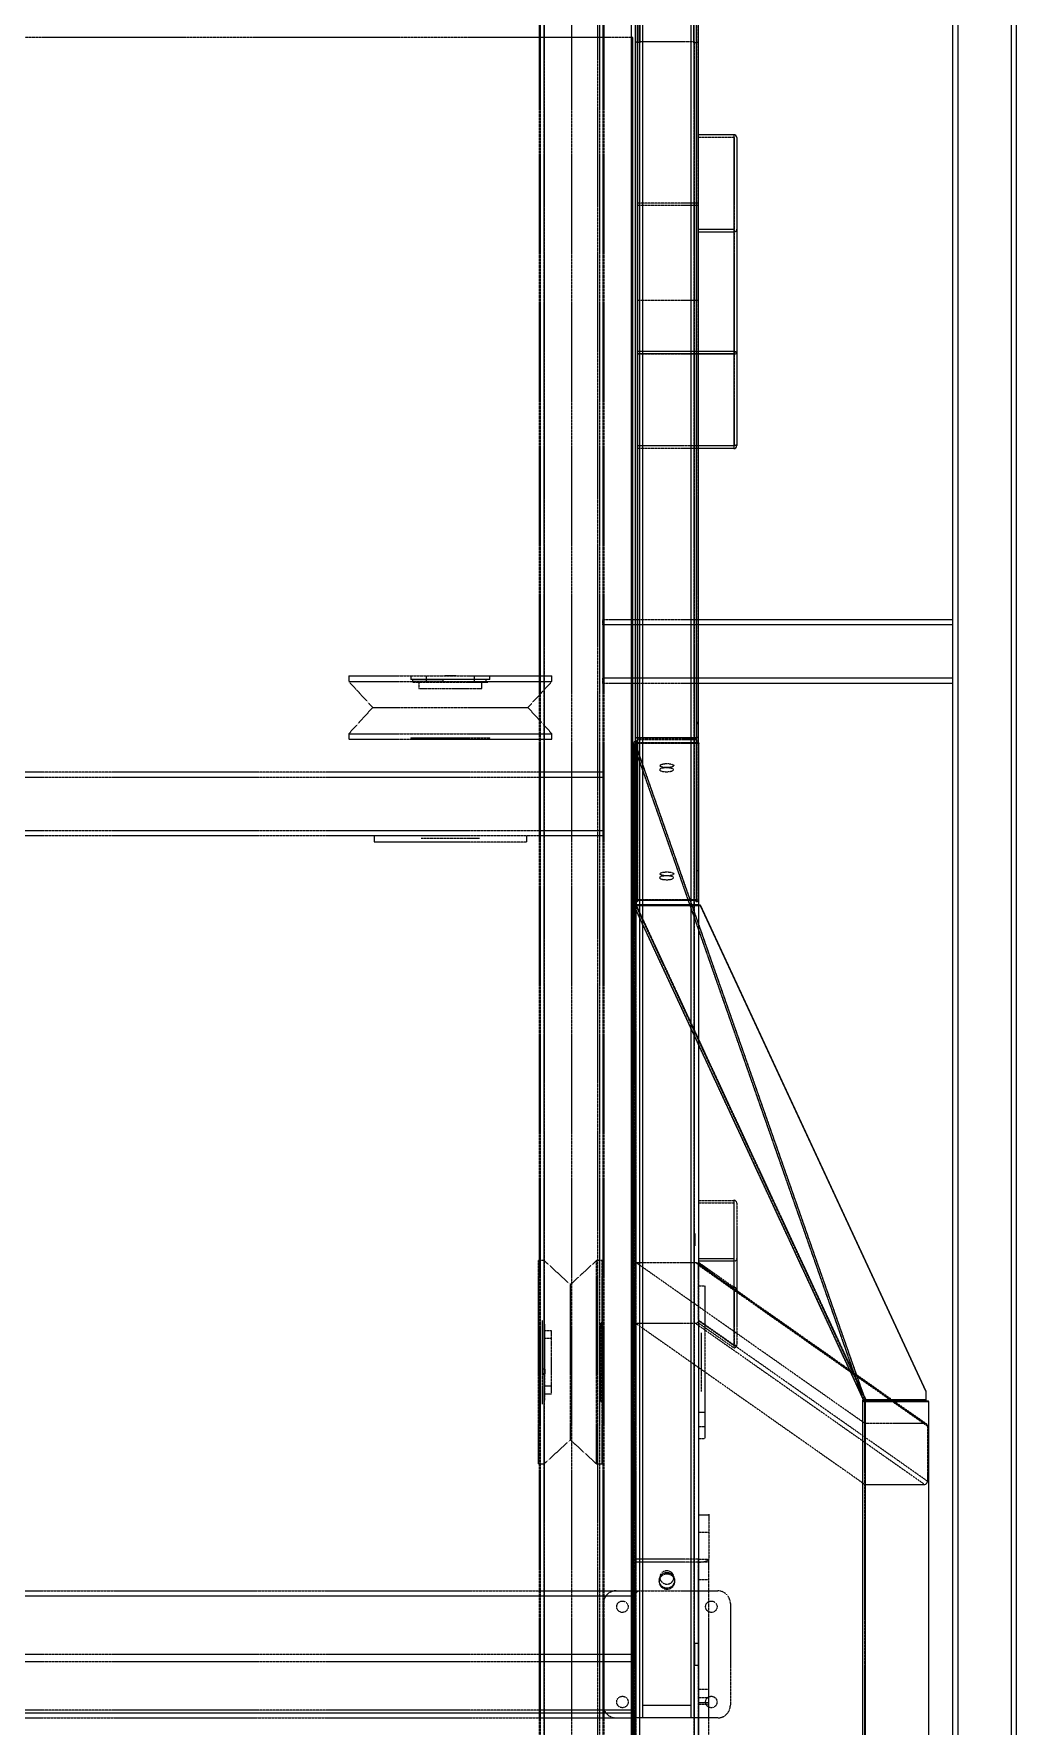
# Model space of a CAD drawing. Header units: millimetres. Extents: x 5343 to 29633, y -275 to 12336.
# Drawn here: x 20912 to 21685, y 2617 to 3950 of the extents above; entities that cross this region are included whole.
import ezdxf

# ---------------------------------------------------------------- set-up
doc = ezdxf.new("R2010")
doc.units = ezdxf.units.MM
doc.linetypes.add('HIDDEN', pattern=[0.375, 0.25, -0.125])

msp = doc.modelspace()

# ---------------------------------------------------------------- linework, layer by layer
at = {"linetype": 'HIDDEN', "lineweight": 0}
for p, q in [((21387.3, 6336.3), (21387.3, 3395.5)), ((21387.3, 6335.9), (21387.3, 3395.1)), ((21388.8, 3943.7), (21388.8, 6336.4)), ((21389.2, 6335.4), (21389.2, 3942.6)), ((21431.6, 3942.6), (21431.6, 6337.2)), ((21432, 3943.7), (21432, 6339.7)), ((21386.9, 5974.3), (21386.9, 3268)), ((21387.3, 3268.1), (21387.3, 5974.2)), ((21433.5, 5974.2), (21433.5, 3268.1)), ((21433.9, 3268.6), (21433.9, 5974.3)), ((21681.4, 5894.3), (21681.4, 2442.3)), ((21639.4, 5852.3), (21639.4, 2484.3)), ((21313.9, 5848.3), (21313.9, 2488.3)), ((21355.9, 5848.3), (21355.9, 2488.3)), ((21310.6, 5568.3), (21310.6, 2488.3)), ((21313.4, 5568.3), (21313.4, 2488.3)), ((21335.4, 5568.3), (21335.4, 2488.3)), ((21357.3, 5568.3), (21357.3, 2488.3)), ((21360.1, 5568.3), (21360.1, 2488.3)), ((21360.8, 5568.3), (21360.8, 2488.3)), ((21391.4, 2623.9), (21391.4, 5182.8)), ((21429.4, 2623.9), (21429.4, 5182.8)), ((21391.4, 2633.9), (21391.4, 5172.8)), ((21429.4, 2633.9), (21429.4, 5172.8)), ((21309.9, 4822.8), (21309.9, 2488.3)), ((21359.9, 4822.8), (21359.9, 3488.3)), ((21382.3, 3946.7), (20442.3, 3946.7)), ((21385.5, 3943.5), (21385.4, 3943.7)), ((21385.5, 3943.5), (21385.4, 3943.7)), ((21385.7, 3943.3), (21385.5, 3943.5)), ((21385.7, 3943.3), (21385.5, 3943.5)), ((21388.8, 3943.7), (21388.8, 1946.7)), ((21389.2, 3943.6), (21431.6, 3943.6)), ((21432, 3943.7), (21432, 1946.7)), ((21435.1, 3943.3), (21435.3, 3943.5)), ((21435.1, 3943.3), (21435.3, 3943.5)), ((21435.3, 3943.5), (21435.4, 3943.7)), ((21435.3, 3943.5), (21435.4, 3943.7)), ((21386, 3943.1), (21385.7, 3943.3)), ((21386, 3943.1), (21385.7, 3943.3)), ((21386.5, 3943), (21386, 3943.1)), ((21386.5, 3943), (21386, 3943.1)), ((21387.1, 3942.8), (21386.5, 3943)), ((21387.1, 3942.8), (21386.5, 3943)), ((21387.7, 3942.7), (21387.1, 3942.8)), ((21387.7, 3942.7), (21387.1, 3942.8)), ((21388.5, 3942.7), (21387.7, 3942.7)), ((21388.5, 3942.7), (21387.7, 3942.7)), ((21389.2, 3942.6), (21388.5, 3942.7)), ((21389.2, 3942.6), (21388.5, 3942.7)), ((21389.2, 1945.6), (21389.2, 3942.6)), ((21431.6, 3942.6), (21432.3, 3942.7)), ((21431.6, 3942.6), (21432.3, 3942.7)), ((21431.6, 3942.6), (21431.6, 1945.6)), ((21432.3, 3942.7), (21433.1, 3942.7)), ((21432.3, 3942.7), (21433.1, 3942.7)), ((21433.1, 3942.7), (21433.7, 3942.8)), ((21433.1, 3942.7), (21433.7, 3942.8)), ((21433.7, 3942.8), (21434.3, 3943)), ((21433.7, 3942.8), (21434.3, 3943)), ((21434.3, 3943), (21434.8, 3943.1)), ((21434.3, 3943), (21434.8, 3943.1)), ((21434.8, 3943.1), (21435.1, 3943.3)), ((21434.8, 3943.1), (21435.1, 3943.3)), ((21435.4, 3868.4), (21463, 3868.4)), ((21463, 3868.4), (21463, 3699.9)), ((21463.4, 3868), (21463.4, 3699.8)), ((21435.4, 3816.3), (21386.9, 3816.3)), ((21435.4, 3814.4), (21386.9, 3814.4)), ((21463, 3795.5), (21435.4, 3795.5)), ((21463, 3793.6), (21435.4, 3793.6)), ((21435.4, 3739.6), (21386.9, 3739.6)), ((21386.9, 3699.9), (21435.4, 3699.9)), ((21386.9, 3698), (21435.4, 3698)), ((21435.4, 3697.6), (21387.4, 3697.6)), ((21387.4, 3697.6), (21387.4, 3625.5)), ((21463, 3697.6), (21463, 3625.5)), ((21463.4, 3697.6), (21463.4, 3626.1)), ((21465.3, 3698.1), (21465.4, 3698.1)), ((21465.4, 3698.1), (21465.4, 3698.3)), ((21387.4, 3625.5), (21435.4, 3625.5)), ((21435.4, 3623.2), (21386.9, 3623.2)), ((21383.7, 3488.3), (21359.9, 3488.3)), ((21359.9, 3484.3), (21359.9, 3488.3)), ((21359.9, 3484.3), (21359.9, 3442.3)), ((21635.4, 3484.3), (21359.9, 3484.3)), ((21383.7, 3484.3), (21359.9, 3484.3)), ((21435.4, 3488.3), (21385.4, 3488.3)), ((21435.4, 3484.3), (21385.4, 3484.3)), ((21159.9, 3444.3), (21319.9, 3444.3)), ((21159.9, 3444.3), (21159.9, 3439.9)), ((21159.9, 3439.9), (21319.9, 3439.9)), ((21159.9, 3439.9), (21178.8, 3419.3)), ((21208.9, 3444.3), (21208.9, 3441.4)), ((21270.9, 3441.4), (21208.9, 3441.4)), ((21210, 3439.3), (21269.8, 3439.3)), ((21210.5, 3439.3), (21210.5, 3441.3)), ((21210.5, 3441.3), (21234.4, 3441.3)), ((21215.1, 3439.3), (21215.1, 3434.2)), ((21220.9, 3444.3), (21220.9, 3439.3)), ((21234.4, 3439.3), (21234.4, 3441.3)), ((21268, 3441.3), (21234.4, 3441.3)), ((21268, 3439.3), (21234.4, 3439.3)), ((21244.4, 3444.3), (21235.4, 3444.3)), ((21258.9, 3439.3), (21258.9, 3444.3)), ((21264.7, 3434.2), (21264.7, 3439.3)), ((21268, 3439.3), (21268, 3441.3)), ((21270.9, 3441.4), (21270.9, 3444.3)), ((21301, 3419.3), (21319.9, 3439.9)), ((21319.9, 3439.9), (21319.9, 3444.3)), ((21359.9, 3438.3), (21359.9, 3442.3)), ((21635.4, 3442.3), (21359.9, 3442.3)), ((21383.7, 3442.3), (21359.9, 3442.3)), ((21359.9, 3438.3), (21359.9, 3368.3)), ((21383.7, 3438.3), (21359.9, 3438.3)), ((21435.4, 3442.3), (21385.4, 3442.3)), ((21435.4, 3438.3), (21385.4, 3438.3)), ((21215.1, 3434.2), (21215.4, 3434.2)), ((21215.9, 3434.2), (21215.8, 3434.2)), ((21215.9, 3434.2), (21221.3, 3434.2)), ((21221.7, 3434.2), (21231, 3434.2)), ((21231.6, 3434.2), (21242.8, 3434.2)), ((21243.5, 3434.2), (21253.9, 3434.2)), ((21254.5, 3434.2), (21261.9, 3434.2)), ((21262.2, 3434.2), (21264.7, 3434.2)), ((21178.8, 3419.3), (21159.9, 3398.6)), ((21178.8, 3419.3), (21301, 3419.3)), ((21319.9, 3398.6), (21301, 3419.3)), ((21159.9, 3398.6), (21319.9, 3398.6)), ((21159.9, 3398.6), (21159.9, 3394.3)), ((21319.9, 3394.3), (21319.9, 3398.6)), ((21435.4, 3407.6), (21433.9, 3407.6)), ((21433.9, 3406.7), (21435.4, 3406.7)), ((21159.9, 3394.3), (21319.9, 3394.3)), ((21208.9, 3395.4), (21270.9, 3395.4)), ((21208.9, 3394.3), (21270.9, 3394.3)), ((21385.7, 3390.3), (21384.3, 3389.8)), ((21384.3, 3389.8), (21564.6, 2875.5)), ((21384.4, 3264.4), (21384.3, 3389.8)), ((21384.4, 3389.7), (21384.4, 3263)), ((21385.9, 3389.4), (21384.5, 3389.2)), ((21384.5, 3389.2), (21564.6, 2875.3)), ((21384.5, 3389.2), (21384.5, 3263.2)), ((21385.7, 3390.3), (21430, 3264)), ((21385.8, 3265.4), (21385.7, 3390.3)), ((21385.9, 3389.4), (21566.6, 2873.9)), ((21385.9, 3389.4), (21385.9, 1946.6)), ((21386.1, 3393), (21386.2, 3266.6)), ((21386.1, 3391.5), (21386.2, 3265.5)), ((21386.1, 3391.5), (21435.1, 3391.5)), ((21435.4, 3391.4), (21386.1, 3391.4)), ((21386.1, 3391), (21386.1, 3391.4)), ((21386.1, 1945.4), (21386.1, 3391)), ((21435.4, 3391), (21386.1, 3391)), ((21433.5, 3395.5), (21387.3, 3395.5)), ((21387.3, 3395.1), (21433.5, 3395.1)), ((21387.3, 3394.2), (21433.5, 3394.2)), ((21387.3, 3394.2), (21387.3, 3267.7)), ((21435.1, 3393), (21435.1, 3391.5)), ((21435.1, 3393), (21435.2, 3267.4)), ((21435.1, 3391.5), (21435.2, 3267.4)), ((21404.8, 3370.7), (21404.7, 3370.3)), ((21405.4, 3371.1), (21404.8, 3370.7)), ((21404.9, 3373.5), (21405.1, 3373.9)), ((21405.1, 3373.1), (21404.9, 3373.5)), ((21405.1, 3373.9), (21405.6, 3374.3)), ((21405.6, 3372.8), (21405.1, 3373.1)), ((21406.3, 3371.4), (21405.4, 3371.1)), ((21405.6, 3374.3), (21406.5, 3374.6)), ((21406.5, 3372.4), (21405.6, 3372.8)), ((21407.4, 3371.6), (21406.3, 3371.4)), ((21406.5, 3374.6), (21407.7, 3374.9)), ((21407.7, 3372.2), (21406.5, 3372.4)), ((21408.7, 3371.8), (21407.4, 3371.6)), ((21407.7, 3374.9), (21409, 3375.1)), ((21409, 3372), (21407.7, 3372.2)), ((21410.2, 3371.8), (21408.7, 3371.8)), ((21409, 3375.1), (21410.4, 3375.1)), ((21410.4, 3372), (21409, 3372)), ((21411.6, 3371.8), (21410.2, 3371.8)), ((21410.4, 3375.1), (21411.8, 3375.1)), ((21411.8, 3372), (21410.4, 3372)), ((21412.9, 3371.6), (21411.6, 3371.8)), ((21411.8, 3375.1), (21413.2, 3374.9)), ((21413.2, 3372.2), (21411.8, 3372)), ((21414, 3371.4), (21412.9, 3371.6)), ((21413.2, 3374.9), (21414.3, 3374.6)), ((21414.3, 3372.4), (21413.2, 3372.2)), ((21414.9, 3371.1), (21414, 3371.4)), ((21414.3, 3374.6), (21415.2, 3374.3)), ((21415.2, 3372.8), (21414.3, 3372.4)), ((21415.5, 3370.7), (21414.9, 3371.1)), ((21415.2, 3374.3), (21415.7, 3373.9)), ((21415.7, 3373.1), (21415.2, 3372.8)), ((21415.7, 3370.3), (21415.5, 3370.7)), ((21415.7, 3373.9), (21415.9, 3373.5)), ((21415.9, 3373.5), (21415.7, 3373.1)), ((21359.9, 3368.3), (20514.1, 3368.3)), ((21359.9, 3364.3), (20514.1, 3364.3)), ((21359.9, 3368.3), (21359.9, 3364.3)), ((21359.9, 3364.3), (21359.9, 3322.3)), ((21404.7, 3370.3), (21404.8, 3369.9)), ((21404.8, 3369.9), (21405.4, 3369.5)), ((21405.4, 3369.5), (21406.3, 3369.2)), ((21406.3, 3369.2), (21407.4, 3368.9)), ((21407.4, 3368.9), (21408.7, 3368.8)), ((21408.7, 3368.8), (21410.2, 3368.7)), ((21410.2, 3368.7), (21411.6, 3368.8)), ((21411.6, 3368.8), (21412.9, 3368.9)), ((21412.9, 3368.9), (21414, 3369.2)), ((21414, 3369.2), (21414.9, 3369.5)), ((21414.9, 3369.5), (21415.5, 3369.9)), ((21415.5, 3369.9), (21415.7, 3370.3)), ((21359.9, 3322.3), (20514.1, 3322.3)), ((21179.9, 3318.3), (20514.1, 3318.3)), ((21299.9, 3318.3), (21179.9, 3318.3)), ((21179.9, 3318.3), (21179.9, 3313.3)), ((21359.9, 3318.3), (21299.9, 3318.3)), ((21299.9, 3318.3), (21299.9, 3313.3)), ((21359.9, 3322.3), (21359.9, 3318.3)), ((21359.9, 3318.3), (21359.9, 2488.3)), ((21299.9, 3313.3), (21179.9, 3313.3)), ((21262.9, 3316.3), (21216.9, 3316.3)), ((21433.9, 3291.1), (21435.4, 3291.1)), ((21404.9, 3285.7), (21404.7, 3285.3)), ((21404.7, 3285.3), (21404.9, 3284.9)), ((21404.9, 3288.3), (21405.1, 3288.7)), ((21405.1, 3287.9), (21404.9, 3288.3)), ((21405.5, 3286.1), (21404.9, 3285.7)), ((21404.9, 3284.9), (21405.5, 3284.5)), ((21405.1, 3288.7), (21405.6, 3289.1)), ((21405.6, 3287.6), (21405.1, 3287.9)), ((21406.3, 3286.4), (21405.5, 3286.1)), ((21405.5, 3284.5), (21406.3, 3284.2)), ((21405.6, 3289.1), (21406.5, 3289.4)), ((21406.5, 3287.2), (21405.6, 3287.6)), ((21407.5, 3286.6), (21406.3, 3286.4)), ((21406.3, 3284.2), (21407.5, 3283.9)), ((21406.5, 3289.4), (21407.7, 3289.7)), ((21407.7, 3287), (21406.5, 3287.2)), ((21408.8, 3286.8), (21407.5, 3286.6)), ((21407.5, 3283.9), (21408.8, 3283.8)), ((21407.7, 3289.7), (21409, 3289.8)), ((21409, 3286.8), (21407.7, 3287)), ((21410.2, 3286.8), (21408.8, 3286.8)), ((21408.8, 3283.8), (21410.2, 3283.7)), ((21409, 3289.8), (21410.4, 3289.9)), ((21410.4, 3286.8), (21409, 3286.8)), ((21411.7, 3286.8), (21410.2, 3286.8)), ((21410.2, 3283.7), (21411.7, 3283.8)), ((21410.4, 3289.9), (21411.8, 3289.8)), ((21411.8, 3286.8), (21410.4, 3286.8)), ((21413, 3286.6), (21411.7, 3286.8)), ((21411.7, 3283.8), (21413, 3283.9)), ((21411.8, 3289.8), (21413.2, 3289.7)), ((21413.2, 3287), (21411.8, 3286.8)), ((21414.1, 3286.4), (21413, 3286.6)), ((21413, 3283.9), (21414.1, 3284.2)), ((21413.2, 3289.7), (21414.3, 3289.4)), ((21414.3, 3287.2), (21413.2, 3287)), ((21415, 3286.1), (21414.1, 3286.4)), ((21414.1, 3284.2), (21415, 3284.5)), ((21414.3, 3289.4), (21415.2, 3289.1)), ((21415.2, 3287.6), (21414.3, 3287.2)), ((21415.5, 3285.7), (21415, 3286.1)), ((21415, 3284.5), (21415.5, 3284.9)), ((21415.2, 3289.1), (21415.7, 3288.7)), ((21415.7, 3287.9), (21415.2, 3287.6)), ((21415.7, 3285.3), (21415.5, 3285.7)), ((21415.5, 3284.9), (21415.7, 3285.3)), ((21415.7, 3288.7), (21415.9, 3288.3)), ((21415.9, 3288.3), (21415.7, 3287.9)), ((21435.4, 3290.7), (21433.9, 3290.7)), ((21385.4, 3268), (21385.4, 1946.7)), ((21387.3, 3268.1), (21433.5, 3268.1)), ((21433.5, 3267.7), (21433.5, 3268.1)), ((21435.4, 3268.2), (21435.4, 2980.2)), ((21564.6, 2875.5), (21384.5, 3263.3)), ((21565.9, 2876.1), (21385.8, 3264)), ((21386.1, 3263.4), (21566, 2875.9)), ((21386.4, 3263.5), (21567.1, 2874.3)), ((21430, 3263.9), (21565.9, 2876.1)), ((21435.6, 1945.1), (21435.6, 3263.9)), ((21435.4, 3031.3), (21463, 3031.3)), ((21435.4, 3029.4), (21463, 3029.4)), ((21463, 3031.3), (21463, 2963.1)), ((21463, 3029.4), (21463, 2961.2)), ((21465.4, 3029), (21465.4, 2960.6)), ((21432.5, 3005.1), (21432.2, 3004.6)), ((21432.2, 2995.9), (21432.2, 3004.6)), ((21432.5, 3005.1), (21432.5, 2995.4)), ((21432.2, 2995.9), (21432.5, 2995.4)), ((21432.5, 2995.4), (21432.5, 2995.4)), ((21463, 2985.3), (21435.4, 2985.3)), ((21309.4, 2823.9), (21309.4, 2983.9)), ((21313.8, 2983.9), (21309.4, 2983.9)), ((21313.8, 2823.9), (21313.8, 2983.9)), ((21334.4, 2965), (21313.8, 2983.9)), ((21355, 2983.9), (21334.4, 2965)), ((21355, 2823.9), (21355, 2983.9)), ((21359.4, 2983.9), (21355, 2983.9)), ((21359.4, 2823.9), (21359.4, 2983.9)), ((21386.1, 2982.3), (21433.1, 2982.3)), ((21566.3, 2855.7), (21386.1, 2982.3)), ((21433.1, 2982.3), (21587.4, 2873.9)), ((21588.3, 2873.9), (21434.5, 2982)), ((21463, 2983.4), (21435.4, 2983.4)), ((21435.4, 2982.5), (21463, 2963.1)), ((21435.4, 2980.6), (21463, 2961.2)), ((21435.4, 2980.2), (21615.6, 2853.6)), ((21435.4, 2936.9), (21435.4, 2980.2)), ((21334.4, 2842.8), (21334.4, 2965)), ((21435.4, 2963.9), (21440.4, 2963.9)), ((21440.4, 2963.9), (21440.4, 2843.9)), ((21463, 2961.2), (21463, 2917.1)), ((21463.4, 2960.6), (21463.4, 2917.2)), ((21463.4, 2960.6), (21465.4, 2960.6)), ((21465.4, 2960.6), (21465.4, 2917.2)), ((21312.4, 2883.3), (21312.4, 2937)), ((21314.4, 2874), (21314.4, 2933.8)), ((21358.3, 2872.9), (21358.3, 2934.9)), ((21433.1, 2934.4), (21386.1, 2934.4)), ((21386.1, 2934.4), (21566.3, 2807.7)), ((21433.1, 2934.4), (21613.3, 2807.7)), ((21615.6, 2810.2), (21435.4, 2936.9)), ((21435.4, 2936.9), (21435.4, 2548.8)), ((21463, 2917.1), (21435.4, 2936.5)), ((21463, 2915.2), (21435.4, 2934.6)), ((21319.5, 2928.7), (21314.4, 2928.7)), ((21319.5, 2922.6), (21314.4, 2922.6)), ((21319.5, 2926.1), (21319.5, 2928.7)), ((21319.5, 2918.5), (21319.5, 2925.8)), ((21319.5, 2907.4), (21319.5, 2917.9)), ((21437.4, 2926.9), (21437.4, 2880.9)), ((21319.5, 2895.6), (21319.5, 2906.8)), ((21463, 2917.1), (21463, 2915.2)), ((21463.4, 2917.2), (21465.4, 2917.2)), ((21314.4, 2898.3), (21312.4, 2898.3)), ((21314.4, 2894.7), (21312.4, 2894.7)), ((21312.4, 2894.6), (21314.4, 2894.6)), ((21314.4, 2898.3), (21314.4, 2894.6)), ((21319.5, 2885.7), (21319.5, 2895)), ((21312.4, 2878.7), (21312.4, 2883.3)), ((21312.4, 2872), (21312.4, 2878.7)), ((21314.4, 2885.2), (21319.5, 2885.2)), ((21314.4, 2879.1), (21319.5, 2879.1)), ((21319.5, 2879.9), (21319.5, 2885.2)), ((21319.5, 2879.9), (21319.5, 2879.8)), ((21319.5, 2879.1), (21319.5, 2879.4)), ((21614.4, 2881.2), (21614.4, 2874.3)), ((21312.4, 2870.8), (21312.4, 2872)), ((21440.4, 2864.4), (21435.4, 2864.4)), ((21565.9, 2876.1), (21564.6, 2875.5)), ((21565.9, 2873.9), (21565.9, 2874.3)), ((21566.2, 2375.8), (21566.2, 2873)), ((21566.4, 2873), (21566.4, 2375.7)), ((21614.4, 2874.3), (21567.1, 2874.3)), ((21588.1, 2873.4), (21613.3, 2855.7)), ((21614.7, 2855.3), (21589, 2873.4)), ((21435.4, 2853.4), (21440.4, 2853.4)), ((21613.3, 2855.7), (21566.3, 2855.7)), ((21615.6, 2853.6), (21615.6, 2810.2)), ((21313.8, 2823.9), (21334.4, 2842.8)), ((21334.4, 2842.8), (21355, 2823.9)), ((21435.4, 2843.9), (21440.4, 2843.9)), ((21309.4, 2823.9), (21313.8, 2823.9)), ((21355, 2823.9), (21359.4, 2823.9)), ((21566.3, 2807.7), (21613.3, 2807.7)), ((21443.4, 2783.5), (21435.4, 2783.5)), ((21443.4, 2784.3), (21443.4, 2783.5)), ((21443.4, 2783.5), (21443.4, 2748.9)), ((21435.4, 2770), (21443.4, 2770)), ((21435.2, 2748.8), (21385.4, 2748.8)), ((21435.2, 2746.5), (21385.4, 2746.5)), ((21435.2, 2748.8), (21435.2, 2746.5)), ((21435.2, 2746.5), (21435.2, 2748.8)), ((21435.2, 2748.8), (21435.2, 2748.8)), ((21435.2, 2748.8), (21435.3, 2748.8)), ((21435.2, 2746.5), (21436.8, 2746.6)), ((21435.2, 2574), (21435.2, 2746.5)), ((21435.3, 2748.8), (21435.3, 2748.8)), ((21435.3, 2748.8), (21435.3, 2748.8)), ((21435.3, 2748.8), (21435.4, 2748.8)), ((21435.4, 2748.9), (21443.4, 2748.9)), ((21435.4, 2748.8), (21435.4, 2748.9)), ((21435.4, 2748.9), (21435.4, 2748.9)), ((21435.4, 2748.9), (21435.4, 2748.9)), ((21435.4, 2746.8), (21443.4, 2746.8)), ((21436.8, 2746.6), (21438.3, 2746.7)), ((21438.3, 2746.7), (21439.8, 2746.9)), ((21439.8, 2746.9), (21441, 2747.2)), ((21441, 2747.2), (21442, 2747.6)), ((21442, 2747.6), (21442.8, 2748)), ((21442.8, 2748), (21443.2, 2748.4)), ((21443.2, 2748.4), (21443.4, 2748.9)), ((21443.4, 2576.3), (21443.4, 2748.9)), ((21404.3, 2733.6), (21404.2, 2732.2)), ((21404.3, 2732.6), (21404.2, 2731.2)), ((21404.2, 2732.2), (21404.3, 2730.7)), ((21404.2, 2731.2), (21404.3, 2729.8)), ((21404.9, 2734.9), (21404.3, 2733.6)), ((21404.9, 2734), (21404.3, 2732.6)), ((21405.7, 2736.1), (21404.9, 2734.9)), ((21405.1, 2735.8), (21404.9, 2734.4)), ((21405.7, 2735.2), (21404.9, 2734)), ((21404.9, 2734.4), (21405.1, 2733.1)), ((21405.6, 2737.1), (21405.1, 2735.8)), ((21405.1, 2733.1), (21405.6, 2731.8)), ((21406.5, 2738.2), (21405.6, 2737.1)), ((21405.6, 2731.8), (21406.5, 2730.7)), ((21406.9, 2737.1), (21405.7, 2736.1)), ((21406.9, 2736.1), (21405.7, 2735.2)), ((21407.7, 2739), (21406.5, 2738.2)), ((21408.2, 2737.8), (21406.9, 2737.1)), ((21408.2, 2736.8), (21406.9, 2736.1)), ((21409, 2739.5), (21407.7, 2739)), ((21409.6, 2738.1), (21408.2, 2737.8)), ((21409.6, 2737.1), (21408.2, 2736.8)), ((21410.4, 2739.7), (21409, 2739.5)), ((21411.2, 2738.1), (21409.6, 2738.1)), ((21411.2, 2737.1), (21409.6, 2737.1)), ((21411.8, 2739.5), (21410.4, 2739.7)), ((21412.6, 2737.8), (21411.2, 2738.1)), ((21412.6, 2736.8), (21411.2, 2737.1)), ((21413.2, 2739), (21411.8, 2739.5)), ((21414, 2737.1), (21412.6, 2737.8)), ((21414, 2736.1), (21412.6, 2736.8)), ((21414.3, 2738.2), (21413.2, 2739)), ((21415.1, 2736.1), (21414, 2737.1)), ((21415.1, 2735.2), (21414, 2736.1)), ((21415.2, 2737.1), (21414.3, 2738.2)), ((21414.3, 2730.7), (21415.2, 2731.8)), ((21415.9, 2734.9), (21415.1, 2736.1)), ((21415.9, 2734), (21415.1, 2735.2)), ((21415.7, 2735.8), (21415.2, 2737.1)), ((21415.2, 2731.8), (21415.7, 2733.1)), ((21415.9, 2734.4), (21415.7, 2735.8)), ((21415.7, 2733.1), (21415.9, 2734.4)), ((21416.5, 2733.6), (21415.9, 2734.9)), ((21416.5, 2732.6), (21415.9, 2734)), ((21416.7, 2732.2), (21416.5, 2733.6)), ((21416.7, 2731.2), (21416.5, 2732.6)), ((21416.5, 2730.7), (21416.7, 2732.2)), ((21416.5, 2729.8), (21416.7, 2731.2)), ((21435.4, 2732.8), (21443.4, 2732.8)), ((20438.6, 2719.9), (21385.4, 2719.9)), ((20442.1, 2723.9), (21383.7, 2723.9)), ((20442.1, 2719.9), (21383.7, 2719.9)), ((21384.4, 2723.9), (21385.4, 2723.9)), ((21384.4, 2719.9), (21385.4, 2719.9)), ((21385.4, 2723.9), (21389.4, 2723.9)), ((21389.4, 2723.9), (21431.4, 2723.9)), ((21404.3, 2730.7), (21404.9, 2729.4)), ((21404.3, 2729.8), (21404.9, 2728.4)), ((21404.9, 2729.4), (21405.7, 2728.2)), ((21404.9, 2728.4), (21405.7, 2727.2)), ((21405.7, 2728.2), (21406.9, 2727.2)), ((21405.7, 2727.2), (21406.9, 2726.3)), ((21406.5, 2730.7), (21407.7, 2729.9)), ((21406.9, 2727.2), (21408.2, 2726.6)), ((21406.9, 2726.3), (21408.2, 2725.6)), ((21407.7, 2729.9), (21409, 2729.3)), ((21408.2, 2726.6), (21409.6, 2726.2)), ((21408.2, 2725.6), (21409.6, 2725.2)), ((21409, 2729.3), (21410.4, 2729.2)), ((21409.6, 2726.2), (21411.2, 2726.2)), ((21409.6, 2725.2), (21411.2, 2725.2)), ((21410.4, 2729.2), (21411.8, 2729.3)), ((21411.2, 2726.2), (21412.6, 2726.6)), ((21411.2, 2725.2), (21412.6, 2725.6)), ((21411.8, 2729.3), (21413.2, 2729.9)), ((21412.6, 2726.6), (21414, 2727.2)), ((21412.6, 2725.6), (21414, 2726.3)), ((21413.2, 2729.9), (21414.3, 2730.7)), ((21414, 2727.2), (21415.1, 2728.2)), ((21414, 2726.3), (21415.1, 2727.2)), ((21415.1, 2728.2), (21415.9, 2729.4)), ((21415.1, 2727.2), (21415.9, 2728.4)), ((21415.9, 2729.4), (21416.5, 2730.7)), ((21415.9, 2728.4), (21416.5, 2729.8)), ((21431.4, 2723.9), (21450.4, 2723.9)), ((21360.4, 2633.9), (21360.4, 2713.9)), ((21460.4, 2713.9), (21460.4, 2633.9)), ((21432.4, 2673.9), (21432.4, 2682.4)), ((21435.4, 2682.4), (21432.4, 2682.4)), ((21385.4, 2673.9), (20438.6, 2673.9)), ((21385.4, 2667.9), (20438.6, 2667.9)), ((21432.4, 2665.4), (21432.4, 2673.9)), ((21432.4, 2665.4), (21435.4, 2665.4)), ((21435.4, 2646.5), (21443.4, 2646.5)), ((21435.4, 2640), (21443.4, 2640)), ((21385.4, 2629.9), (20438.6, 2629.9)), ((20438.6, 2627.9), (21385.4, 2627.9)), ((20442.1, 2627.9), (21383.7, 2627.9)), ((21384.4, 2627.9), (21385.4, 2627.9)), ((21391.4, 2633.9), (21429.4, 2633.9)), ((21391.4, 2623.9), (21391.4, 2633.9)), ((21429.4, 2623.9), (21429.4, 2633.9)), ((21443.4, 2635.7), (21435.4, 2635.7)), ((21435.4, 2634.8), (21443.4, 2634.8)), ((20442.1, 2623.9), (21383.7, 2623.9)), ((21384.4, 2623.9), (21385.4, 2623.9)), ((21389.4, 2623.9), (21385.4, 2623.9)), ((21431.4, 2623.9), (21389.4, 2623.9)), ((21450.4, 2623.9), (21431.4, 2623.9))]:
    msp.add_line(p, q, dxfattribs=at)
at = {"linetype": 'Continuous', "lineweight": 0}
for p, q in [((21382.3, 6295.4), (21382.3, 2052.8)), ((21383.7, 3946.7), (21382.3, 3946.7)), ((21383.7, 2163.8), (21383.7, 3946.7)), ((21435.4, 3870.3), (21463, 3870.3)), ((21435.4, 3699.9), (21463, 3699.9)), ((21435.4, 3698), (21463, 3698)), ((21463, 3697.6), (21435.4, 3697.6)), ((21463, 3699.9), (21463, 3698)), ((21463.4, 3699.8), (21463.4, 3698.3)), ((21463.4, 3698.3), (21463.4, 3697.6)), ((21465.4, 3698.3), (21465.4, 3697.6)), ((21435.4, 3625.5), (21463, 3625.5)), ((21463.8, 3625.5), (21463.4, 3625.5)), ((21464.2, 3625.6), (21463.8, 3625.5)), ((21464.5, 3625.6), (21464.2, 3625.6)), ((21464.8, 3625.7), (21464.5, 3625.6)), ((21465.1, 3625.8), (21464.8, 3625.7)), ((21465.3, 3625.9), (21465.1, 3625.8)), ((21465.4, 3626), (21465.3, 3625.9)), ((21465.4, 3626.1), (21465.4, 3625.5)), ((21465.4, 3626.1), (21465.4, 3626)), ((21463, 3623.2), (21435.4, 3623.2)), ((21635.4, 3488.3), (21635.4, 3484.3)), ((21635.4, 3484.3), (21635.4, 3442.3)), ((21635.4, 3442.3), (21635.4, 3438.3)), ((21435.6, 3391.4), (21435.4, 3391.4)), ((21435.6, 3391), (21435.4, 3391)), ((21435.6, 3391.4), (21435.6, 3391)), ((21385.8, 3264), (21385.8, 3265.4)), ((21386.2, 3266.6), (21386.2, 3265.5)), ((21386.2, 3265.5), (21386.2, 3264)), ((21435.2, 3264), (21386.2, 3264)), ((21433.5, 3267.7), (21387.3, 3267.7)), ((21387.3, 3267.7), (21387.3, 3266.2)), ((21387.3, 3267.7), (21387.3, 3267.7)), ((21387.3, 3267.7), (21433.5, 3267.7)), ((21433.5, 3267.7), (21433.5, 3267.7)), ((21433.5, 3266.2), (21433.5, 3267.7)), ((21435.2, 3267.4), (21435.2, 3265.5)), ((21435.2, 3265.5), (21435.2, 3264)), ((21435.4, 3268.6), (21435.4, 3268.2)), ((21384.4, 3262.9), (21384.4, 3263.5)), ((21386.2, 3263.9), (21436.7, 3263.9)), ((21386.2, 3263.5), (21436.7, 3263.5)), ((21436.7, 3263.5), (21436.7, 3263.9)), ((21614.4, 2881.2), (21614.4, 2880.8)), ((21614.4, 2880.8), (21614.4, 2873.9)), ((21564.6, 2873.5), (21564.6, 2874.2)), ((21564.6, 2874.2), (21565.2, 2873.8)), ((21564.8, 2873.3), (21564.6, 2873.5)), ((21566.6, 2873.9), (21565.2, 2873.8)), ((21565.9, 2873.6), (21565.9, 2873.9)), ((21566.2, 2873.4), (21565.9, 2873.6)), ((21566.4, 2873.4), (21616.3, 2873.4)), ((21566.4, 2873), (21616.3, 2873)), ((21614.4, 2873.9), (21567.1, 2873.9)), ((21616.3, 2873), (21616.3, 2873.4))]:
    msp.add_line(p, q, dxfattribs=at)
at = {"linetype": 'Continuous', "lineweight": 15}
for p, q in [((21385.4, 5975.1), (21385.4, 3268)), ((21387.3, 3267.7), (21387.3, 5974.2)), ((21433.5, 5974.2), (21433.5, 3267.7)), ((21435.4, 3268.6), (21435.4, 5974.8)), ((21681.4, 5894.3), (21681.4, 2442.3)), ((21685.4, 5898.3), (21685.4, 2438.3)), ((21639.4, 5852.3), (21639.4, 2484.3)), ((21635.4, 4848.3), (21635.4, 3488.3)), ((21463, 3870.3), (21463, 3699.9)), ((21465.4, 3868), (21465.4, 3698.3)), ((21463, 3698), (21463, 3697.6)), ((21463, 3697.6), (21463, 3625.5)), ((21465.4, 3697.6), (21465.4, 3626.1)), ((21463, 3625.5), (21463, 3623.2)), ((21385.4, 3488.3), (21383.7, 3488.3)), ((21385.4, 3484.3), (21383.7, 3484.3)), ((21635.4, 3488.3), (21435.4, 3488.3)), ((21635.4, 3484.3), (21435.4, 3484.3)), ((21385.4, 3442.3), (21383.7, 3442.3)), ((21385.4, 3438.3), (21383.7, 3438.3)), ((21635.4, 3442.3), (21435.4, 3442.3)), ((21635.4, 3438.3), (21435.4, 3438.3)), ((21635.4, 3438.3), (21635.4, 2488.3)), ((21384.2, 3390.6), (21384.3, 3263.7)), ((21435.6, 3263.9), (21435.6, 3391)), ((21384.4, 3263.5), (21384.4, 3264.4)), ((21385.8, 3264), (21385.8, 3264)), ((21430, 3264), (21430, 3263.9)), ((21435.2, 3267.4), (21435.2, 3264)), ((21384.5, 3263.3), (21384.4, 3263.5)), ((21384.4, 3263.4), (21564.6, 2875.3)), ((21384.4, 3263), (21384.4, 1945)), ((21384.5, 3263.2), (21384.5, 1946.5)), ((21385.8, 3264), (21386.1, 3263.4)), ((21386.2, 3263.9), (21386.4, 3263.5)), ((21386.2, 3263.5), (21567.1, 2873.9)), ((21436.7, 3263.9), (21614.4, 2881.2)), ((21436.7, 3263.5), (21614.4, 2880.8)), ((21564.6, 2875.3), (21565.2, 2873.8)), ((21564.8, 2375.6), (21564.8, 2873.3)), ((21566.2, 2873), (21566.2, 2873.4)), ((21566.4, 2873.4), (21566.4, 2873)), ((21566.4, 2873), (21566.4, 2375.3)), ((21587.4, 2873.9), (21588.1, 2873.4)), ((21589, 2873.4), (21588.3, 2873.9)), ((21616.3, 2873), (21616.3, 2375.3)), ((21383.7, 2723.9), (21384.4, 2723.9)), ((21383.7, 2719.9), (21384.4, 2719.9)), ((21383.7, 2627.9), (21384.4, 2627.9)), ((21383.7, 2623.9), (21384.4, 2623.9))]:
    msp.add_line(p, q, dxfattribs=at)
at = {"linetype": 'HIDDEN', "lineweight": 0}
for centre in [(21375.4, 2711.4), (21445.4, 2711.4), (21375.4, 2636.4), (21445.4, 2636.4)]:
    msp.add_circle(centre, 4.5, dxfattribs=at)
at = {"linetype": 'Continuous', "lineweight": 0}
for centre, radius, start, end in [((21463.1, 3867.9), 2.35, 1.2297, 91.179), ((21463.1, 3697.5), 2.35, 1.2297, 91.179), ((21463, 3705.9), 8.35, 269.993, 272.7377), ((21463.7, 3700.5), 2.9, 264.7258, 305.1335), ((21463, 3633.8), 8.35, 269.993, 272.7377), ((21463.1, 3625.5), 2.35, 268.821, 358.7703), ((21386.1, 3263.6), 1.83, 88.1651, 203.6295), ((21566.2, 2876.2), 3.21, 244.6783, 273.632), ((21566.4, 2873.8), 0.378, 244.6783, 273.632)]:
    msp.add_arc(centre, radius, start, end, dxfattribs=at)
at = {"linetype": 'HIDDEN', "lineweight": 0}
for centre, radius, start, end in [((21463.1, 3795.9), 2.35, 268.821, 358.7703), ((21210, 3395.4), 1.1, 180, 270), ((21269.8, 3395.4), 1.1, 270, 0), ((21463.1, 3029), 2.35, 1.2297, 91.179), ((21463.1, 2985.7), 2.35, 268.821, 358.7703), ((21358.3, 2933.8), 1.1, 0, 90), ((21358.3, 2874), 1.1, 270, 0), ((21370.4, 2713.9), 10, 90, 180), ((21389.4, 2719.9), 4, 90, 180), ((21450.4, 2713.9), 10, 0, 90), ((21370.4, 2633.9), 10, 180, 270), ((21450.4, 2633.9), 10, 270, 0)]:
    msp.add_arc(centre, radius, start, end, dxfattribs=at)
for centre, start_param, end_param in [((21463, 2960.8), 3.728121, 5.298918), ((21463, 2917.5), 2.157325, 3.728121)]:
    msp.add_ellipse(centre, major_axis=(-2, 1.51), ratio=0.880962, start_param=start_param, end_param=end_param, dxfattribs=at)
for points in [[(21221.3, 3434.2), (21221.4, 3434.2), (21221.6, 3434.2), (21221.7, 3434.2)], [(21231, 3434.2), (21231.2, 3434.2), (21231.4, 3434.2), (21231.6, 3434.2)], [(21242.3, 3434.2), (21242.5, 3434.2), (21242.8, 3434.2), (21243, 3434.2)], [(21242.8, 3434.2), (21243, 3434.2), (21243.3, 3434.2), (21243.5, 3434.2)], [(21253.9, 3434.2), (21254.1, 3434.2), (21254.3, 3434.2), (21254.5, 3434.2)], [(21261.9, 3434.2), (21262, 3434.2), (21262.1, 3434.2), (21262.2, 3434.2)], [(21319.5, 2925.8), (21319.5, 2925.9), (21319.5, 2926), (21319.5, 2926.1)], [(21319.5, 2917.9), (21319.5, 2918.1), (21319.5, 2918.3), (21319.5, 2918.5)], [(21319.5, 2906.8), (21319.5, 2907), (21319.5, 2907.2), (21319.5, 2907.4)], [(21319.5, 2906.3), (21319.5, 2906.5), (21319.5, 2906.7), (21319.5, 2907)], [(21319.5, 2895), (21319.5, 2895.2), (21319.5, 2895.4), (21319.5, 2895.6)], [(21319.5, 2885.2), (21319.5, 2885.4), (21319.5, 2885.5), (21319.5, 2885.7)]]:
    msp.add_open_spline(points, degree=3, dxfattribs=at)
at = {"linetype": 'Continuous', "lineweight": 0}
for points, knots in [([(21384.2, 3390.6), (21384.2, 3390.9), (21384.2, 3391.4), (21384.6, 3392.1), (21385, 3392.6), (21385.3, 3392.7), (21385.4, 3392.7)], [0, 0, 0, 0, 0.268059, 0.593673, 0.919287, 1, 1, 1, 1]), ([(21385.4, 3268), (21385.4, 3267.9), (21385.5, 3267.9), (21385.6, 3267.8), (21385.8, 3267.8), (21386.1, 3267.7), (21386.3, 3267.7), (21386.8, 3267.7), (21387.1, 3267.7), (21387.3, 3267.7)], [0, 0, 0, 0, 0.25, 0.25, 0.5, 0.5, 0.75, 0.75, 1, 1, 1, 1]), ([(21387.3, 3266.2), (21387.1, 3266.2), (21386.8, 3266.3), (21386.3, 3266.4), (21386.1, 3266.6), (21385.8, 3266.9), (21385.6, 3267.1), (21385.5, 3267.5), (21385.4, 3267.7), (21385.4, 3268)], [0, 0, 0, 0, 0.25, 0.25, 0.5, 0.5, 0.75, 0.75, 1, 1, 1, 1]), ([(21433.5, 3267.7), (21433.8, 3267.7), (21434, 3267.8), (21434.5, 3267.9), (21434.7, 3268), (21435, 3268.1), (21435.2, 3268.2), (21435.4, 3268.4), (21435.4, 3268.5), (21435.4, 3268.6)], [0, 0, 0, 0, 0.25, 0.25, 0.5, 0.5, 0.75, 0.75, 1, 1, 1, 1]), ([(21435.4, 3268.2), (21435.4, 3267.9), (21435.4, 3267.7), (21435.2, 3267.2), (21435, 3267), (21434.7, 3266.6), (21434.5, 3266.5), (21434, 3266.3), (21433.8, 3266.2), (21433.5, 3266.2)], [0, 0, 0, 0, 0.25, 0.25, 0.5, 0.5, 0.75, 0.75, 1, 1, 1, 1]), ([(21384.5, 3263.4), (21384.5, 3263.3), (21384.6, 3263.2), (21385, 3263.2), (21385.5, 3263.3), (21386, 3263.4), (21386.2, 3263.5)], [0, 0, 0, 0, 0.188553, 0.4590353, 0.7295177, 1, 1, 1, 1]), ([(21385.8, 3264), (21385.8, 3264), (21385.8, 3264), (21385.9, 3263.9), (21386.1, 3263.9), (21386.2, 3263.9), (21386.2, 3263.9)], [0, 0, 0, 0, 0.188553, 0.459035, 0.729518, 1, 1, 1, 1]), ([(21567.1, 2873.9), (21566.8, 2873.9), (21566.5, 2874), (21566, 2874.2), (21565.7, 2874.3), (21565.4, 2874.5), (21565.3, 2874.5), (21565.1, 2874.7), (21565, 2874.8), (21564.8, 2875), (21564.8, 2875.1), (21564.6, 2875.3), (21564.6, 2875.4), (21564.6, 2875.5)], [0, 0, 0, 0, 0.25, 0.25, 0.5, 0.5, 0.625, 0.625, 0.75, 0.75, 0.875, 0.875, 1, 1, 1, 1])]:
    msp.add_open_spline(points, degree=3, knots=knots, dxfattribs=at)
at = {"linetype": 'HIDDEN', "lineweight": 0}
for points, knots in [([(21384.3, 3389.8), (21384.2, 3390), (21384.1, 3390.3), (21384.2, 3390.6), (21384.2, 3390.6)], [0, 0, 0, 0, 0.833582, 1, 1, 1, 1]), ([(21386.1, 3391.4), (21386, 3391.3), (21385.8, 3391.3), (21385.6, 3391.1), (21385.4, 3391), (21385.1, 3390.8), (21384.8, 3390.6), (21384.6, 3390.3), (21384.6, 3390.2), (21384.5, 3390), (21384.4, 3389.9), (21384.4, 3389.6), (21384.4, 3389.4), (21384.5, 3389.2)], [0, 0, 0, 0, 0.125, 0.125, 0.25, 0.25, 0.5, 0.5, 0.625, 0.625, 0.75, 0.75, 1, 1, 1, 1]), ([(21387.3, 3395.5), (21387.1, 3395.5), (21386.8, 3395.5), (21386.3, 3395.4), (21386.1, 3395.3), (21385.8, 3395.1), (21385.6, 3395.1), (21385.5, 3394.9), (21385.4, 3394.8), (21385.4, 3394.7)], [0, 0, 0, 0, 0.25, 0.25, 0.5, 0.5, 0.75, 0.75, 1, 1, 1, 1]), ([(21385.4, 3394.7), (21385.4, 3394.4), (21385.5, 3394.2), (21385.6, 3393.7), (21385.8, 3393.5), (21386.1, 3393.2), (21386.3, 3393), (21386.8, 3392.8), (21387.1, 3392.8), (21387.3, 3392.8)], [0, 0, 0, 0, 0.25, 0.25, 0.5, 0.5, 0.75, 0.75, 1, 1, 1, 1]), ([(21385.4, 3392.7), (21385.6, 3392.8), (21385.8, 3392.9), (21386, 3393), (21386.1, 3393)], [0, 0, 0, 0, 0.8188052, 1, 1, 1, 1]), ([(21387.3, 3395.1), (21387.2, 3395), (21387.1, 3395), (21386.9, 3394.8), (21386.9, 3394.8), (21386.9, 3394.7)], [0, 0, 0, 0, 0.5, 0.5, 1, 1, 1, 1]), ([(21435.4, 3395.4), (21435.4, 3395.4), (21435.4, 3395.4), (21435.2, 3395.5), (21435, 3395.5), (21434.7, 3395.6), (21434.5, 3395.6), (21434, 3395.6), (21433.8, 3395.6), (21433.5, 3395.5)], [0, 0, 0, 0, 0.25, 0.25, 0.5, 0.5, 0.75, 0.75, 1, 1, 1, 1]), ([(21433.5, 3392.8), (21433.8, 3392.8), (21434, 3392.8), (21434.5, 3393), (21434.7, 3393.1), (21435, 3393.4), (21435.2, 3393.6), (21435.4, 3394), (21435.4, 3394.3), (21435.4, 3394.5)], [0, 0, 0, 0, 0.25, 0.25, 0.5, 0.5, 0.75, 0.75, 1, 1, 1, 1]), ([(21386.9, 3268), (21386.9, 3268), (21386.9, 3268), (21387.1, 3268.1), (21387.2, 3268.1), (21387.3, 3268.1)], [0, 0, 0, 0, 0.5, 0.5, 1, 1, 1, 1]), ([(21433.1, 2982.3), (21433.4, 2982.4), (21433.7, 2982.3), (21434.3, 2982.1), (21434.5, 2982), (21434.9, 2981.6), (21435.1, 2981.4), (21435.3, 2980.8), (21435.4, 2980.5), (21435.4, 2980.2)], [0, 0, 0, 0, 0.25, 0.25, 0.5, 0.5, 0.75, 0.75, 1, 1, 1, 1]), ([(21435.4, 2936.9), (21435.4, 2936.6), (21435.3, 2936.3), (21435.1, 2935.7), (21434.9, 2935.4), (21434.5, 2935), (21434.3, 2934.8), (21433.7, 2934.5), (21433.4, 2934.4), (21433.1, 2934.4)], [0, 0, 0, 0, 0.25, 0.25, 0.5, 0.5, 0.75, 0.75, 1, 1, 1, 1]), ([(21567.1, 2874.3), (21566.9, 2874.6), (21566.7, 2874.8), (21566.3, 2875.4), (21566.1, 2875.7), (21565.9, 2876.1)], [0, 0, 0, 0, 0.5, 0.5, 1, 1, 1, 1]), ([(21615.6, 2853.6), (21615.6, 2853.9), (21615.5, 2854.2), (21615.3, 2854.7), (21615.1, 2855), (21614.7, 2855.3), (21614.4, 2855.5), (21613.9, 2855.7), (21613.6, 2855.7), (21613.3, 2855.7)], [0, 0, 0, 0, 0.25, 0.25, 0.5, 0.5, 0.75, 0.75, 1, 1, 1, 1]), ([(21613.3, 2807.7), (21613.6, 2807.7), (21613.9, 2807.8), (21614.4, 2808.1), (21614.7, 2808.3), (21615.1, 2808.8), (21615.3, 2809.1), (21615.5, 2809.6), (21615.6, 2809.9), (21615.6, 2810.2)], [0, 0, 0, 0, 0.25, 0.25, 0.5, 0.5, 0.75, 0.75, 1, 1, 1, 1])]:
    msp.add_open_spline(points, degree=3, knots=knots, dxfattribs=at)

doc.saveas('drawing.dxf')
